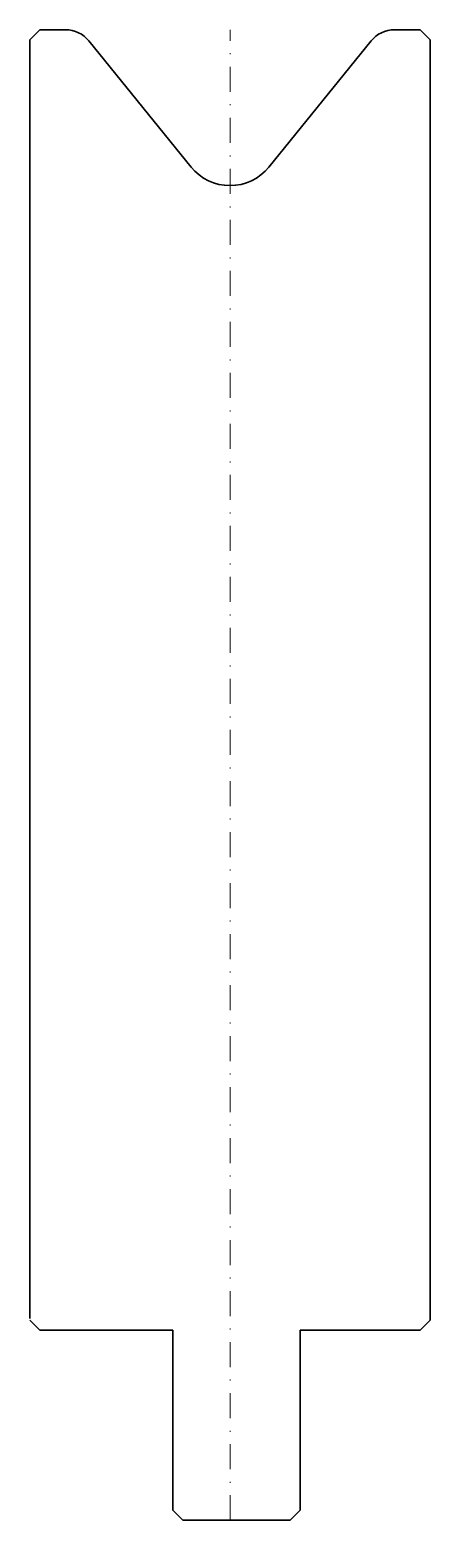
# Model space of a CAD drawing. Header units: millimetres. Extents: x -20 to 20, y -149 to 0.
import ezdxf

# ---------------------------------------------------------------- set-up
doc = ezdxf.new("R2010")
doc.units = ezdxf.units.MM
doc.header["$LTSCALE"] = 5
doc.linetypes.add('AUSGEZOGEN', pattern=[0])
doc.linetypes.add('DASHDOT', pattern=[1, 0.5, -0.25, 0, -0.25])
doc.layers.add('2', color=7, linetype='Continuous')

msp = doc.modelspace()

# ---------------------------------------------------------------- linework, layer by layer
at = {"layer": '2', "color": 7, "linetype": 'AUSGEZOGEN', "lineweight": 35}
for p, q in [((-20, -1), (-19, 0)), ((-19, 0), (-16.43, 0)), ((16.43, 0), (19, 0)), ((19, 0), (20, -1)), ((-20, -128.85), (-20, -1)), ((-14.1, -1.11), (-3.89, -13.72)), ((3.89, -13.72), (14.1, -1.11)), ((20, -1), (20, -129)), ((-19, -130), (-20, -129)), ((20, -129), (19, -130)), ((-5.7, -130), (-19, -130)), ((-5.7, -148), (-5.7, -130)), ((19, -130), (7, -130)), ((7, -130), (7, -148)), ((-4.7, -149), (-5.7, -148)), ((6, -149), (-4.7, -149)), ((7, -148), (6, -149))]:
    msp.add_line(p, q, dxfattribs=at)
at = {"layer": '2', "color": 7, "linetype": 'DASHDOT', "lineweight": 18}
msp.add_line((0, -149), (0, 0), dxfattribs=at)
at = {"layer": '2', "color": 7, "linetype": 'AUSGEZOGEN', "lineweight": 35}
for centre, radius, start, end in [((-16.43, -3), 3, 39, 90), ((16.43, -3), 3, 90, 141), ((0, -10.58), 5, 219, 321)]:
    msp.add_arc(centre, radius, start, end, dxfattribs=at)

doc.saveas('drawing.dxf')
